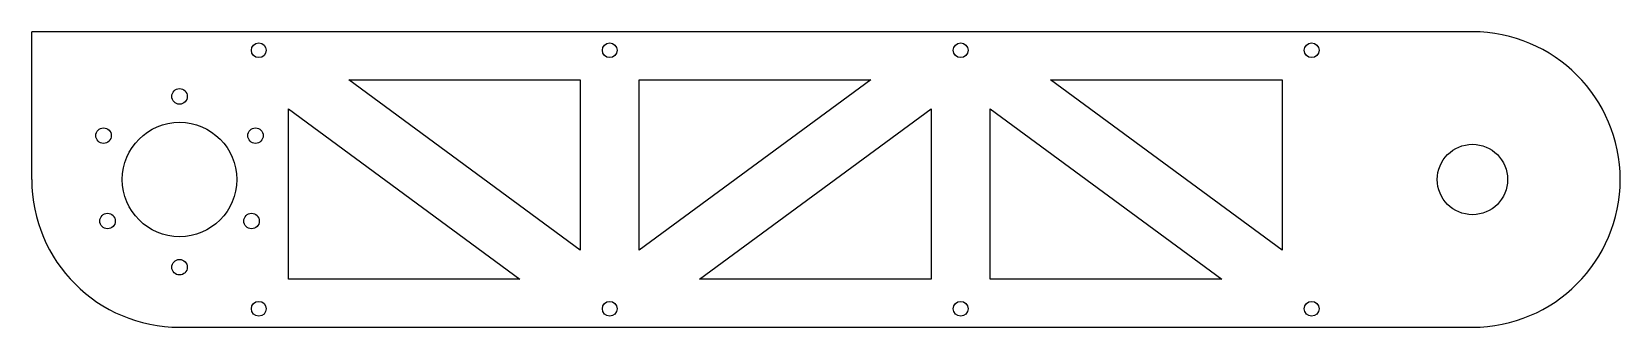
# Model space of a CAD drawing. Header units: millimetres. Extents: x -41 to 389, y -40 to 40.
import ezdxf

# ---------------------------------------------------------------- set-up
doc = ezdxf.new("R2010")
doc.units = ezdxf.units.MM

msp = doc.modelspace()

# ---------------------------------------------------------------- linework, layer by layer
at = {"color": 7, "linetype": 'Continuous', "lineweight": 25}
for p, q in [((-41.46, -0.15), (-41.46, 39.85)), ((348.54, 39.85), (-41.46, 39.85)), ((107, -19.31), (44.34, 26.85)), ((44.34, 26.85), (107, 26.85)), ((107, 26.85), (107, -19.31)), ((185.66, 26.85), (123, -19.31)), ((123, 26.85), (185.66, 26.85)), ((123, -19.31), (123, 26.85)), ((234.34, 26.85), (297, 26.85)), ((297, -19.31), (234.34, 26.85)), ((297, 26.85), (297, -19.31)), ((28, -27.15), (28, 19.02)), ((28, 19.02), (90.66, -27.15)), ((139.34, -27.15), (202, 19.02)), ((202, 19.02), (202, -27.15)), ((218, 19.02), (280.66, -27.15)), ((218, -27.15), (218, 19.02)), ((90.66, -27.15), (28, -27.15)), ((202, -27.15), (139.34, -27.15)), ((280.66, -27.15), (218, -27.15)), ((-1.46, -40.15), (348.54, -40.15))]:
    msp.add_line(p, q, dxfattribs=at)
for centre, radius in [((20, 34.85), 2), ((115, 34.85), 2), ((210, 34.85), 2), ((305, 34.85), 2), ((-1.46, 22.35), 2.1), ((-22.03, 11.73), 2.1), ((-1.46, -0.15), 15.5), ((19.11, 11.73), 2.1), ((348.54, -0.15), 9.53), ((-20.94, -11.4), 2.1), ((18.03, -11.4), 2.1), ((-1.46, -23.9), 2.1), ((20, -35.15), 2), ((115, -35.15), 2), ((210, -35.15), 2), ((305, -35.15), 2)]:
    msp.add_circle(centre, radius, dxfattribs=at)
for centre, start, end in [((348.54, -0.15), 270, 90), ((-1.46, -0.15), 180, 270)]:
    msp.add_arc(centre, 40, start, end, dxfattribs=at)

doc.saveas('drawing.dxf')
